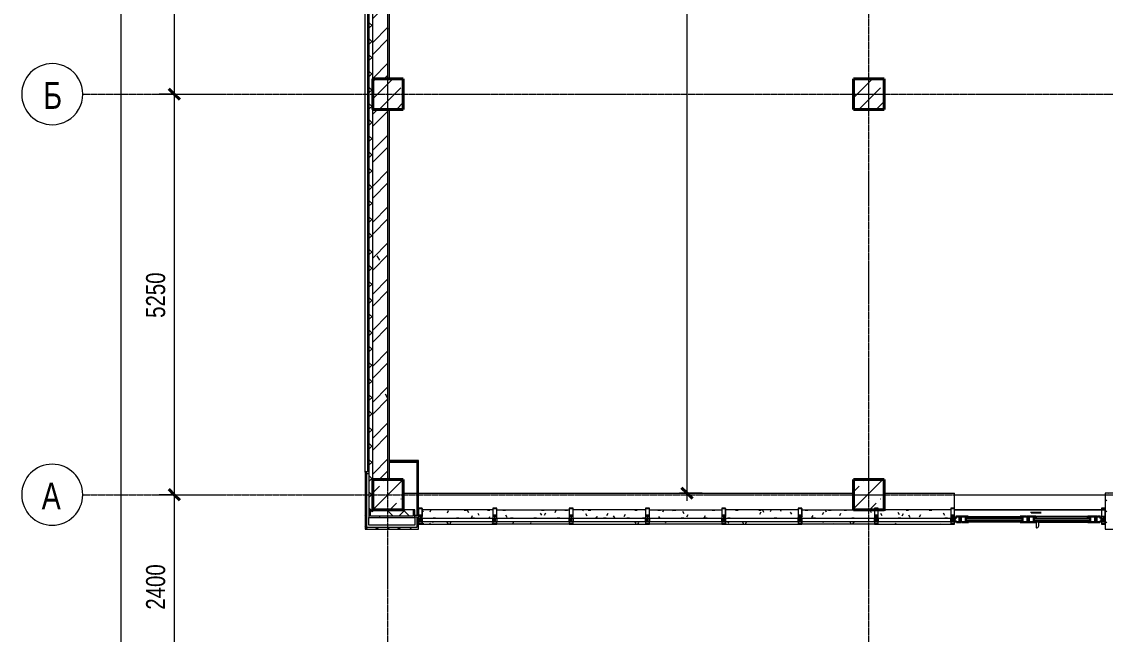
# Model space of a CAD drawing. Header units: millimetres. Extents: x -4800 to 3395395, y -34112 to 4253698.
# Drawn here: x 25902 to 40102, y -1830 to 6200 of the extents above; entities that cross this region are included whole.
import ezdxf

# ---------------------------------------------------------------- set-up
doc = ezdxf.new("R2010")
doc.units = ezdxf.units.MM
doc.linetypes.add('ADSK_Линия сетки', pattern=[25, 20, -2.5, 0, -2.5])
for name, color, linetype, lineweight in [('Витраж', 7, 'Continuous', 18), ('Двери', 7, 'Continuous', 18), ('Несущие колонны', 7, 'Continuous', 18), ('Оси', 7, 'Continuous', 9), ('Панели витража', 7, 'Continuous', 18), ('Перекрытие', 7, 'Continuous', 18), ('Размеры', 7, 'Continuous', 9), ('Размеры-100', 7, 'Continuous', 9), ('Стены внутренние', 7, 'Continuous', 18), ('Стены наружные', 7, 'Continuous', 18), ('Стены отделка', 7, 'Continuous', 40), ('Стены перегородки', 7, 'Continuous', 40), ('Стены штриховка', 7, 'Continuous', 40)]:
    doc.layers.add(name, color=color, linetype=linetype, lineweight=lineweight)
doc.styles.add('Century Gothic', font='GOTHIC.TTF', dxfattribs={"width": 0.8, "height": 350})
doc.styles.add('Century Gothic_1', font='GOTHIC.TTF', dxfattribs={"width": 0.8, "height": 250})
doc.dimstyles.new('SK_Основной_2_5', dxfattribs={"dimscale": 304.8, "dimtxt": 261.042067, "dimasz": 0.463911, "dimexe": 0.328084, "dimexo": 0.984252, "dimgap": 0.164042, "dimtad": 1, "dimdec": 3, "dimrnd": 0.001, "dimdsep": 46, "dimtxsty": 'Century Gothic_1', "dimblk1": 'OBLIQUE', "dimblk2": 'OBLIQUE', "dimsah": 1, "dimcen": 0.09, "dimdle": 0.328084, "dimazin": 2, "dimtfac": 1, "dimtdec": 4, "dimtix": 1, "dimtmove": 0, "dimatfit": 3, "dimfxl": 1, "dimtvp": 1, "dimtolj": 1, "dimtzin": 0, "dimlwd": 20, "dimlwe": 20, "dimarcsym": 2})
pattern_1 = [(45, (30702.1, 0), (0, 143.6841), [304.8, -101.6]), (135, (30773.95, 71.84), (1e-14, 143.6841), [304.8, -101.6])]
pattern_2 = [(0, (0, 0), (406.4, 101.6), [33.528, -271.272, 33.528, -271.272, -1625.6]), (0, (0, 0), (406.4, 101.6), [-609.6, 33.528, -576.072, 33.528, -271.272, -711.2]), (0, (0, 0), (406.4, 101.6), [-1524, 33.528, -169.672, 33.528, -474.472]), (120, (152.4, 50.8), (-291.1882, 301.1527), [33.528, -271.272, 33.528, -271.272, -1625.6]), (120, (152.4, 50.8), (-291.1882, 301.1527), [-609.6, 33.528, -576.072, 33.528, -271.272, -711.2]), (120, (152.4, 50.8), (-291.1882, 301.1527), [-1524, 33.528, -169.672, 33.528, -474.472]), (240, (203.2, 254), (-115.2118, -402.7527), [33.528, -271.272, 33.528, -271.272, -1625.6]), (240, (203.2, 254), (-115.2118, -402.7527), [-609.6, 33.528, -576.072, 33.528, -271.272, -711.2]), (240, (203.2, 254), (-115.2118, -402.7527), [-1524, 33.528, -169.672, 33.528, -474.472])]
pattern_3 = [(0, (30702.1, 0), (406.4, 101.6), [33.528, -271.272, 33.528, -271.272, -1625.6]), (0, (30702.1, 0), (406.4, 101.6), [-609.6, 33.528, -576.072, 33.528, -271.272, -711.2]), (0, (30702.1, 0), (406.4, 101.6), [-1524, 33.528, -169.672, 33.528, -474.472]), (120, (30854.5, 50.8), (-291.1882, 301.15272), [33.528, -271.272, 33.528, -271.272, -1625.6]), (120, (30854.5, 50.8), (-291.1882, 301.15272), [-609.6, 33.528, -576.072, 33.528, -271.272, -711.2]), (120, (30854.5, 50.8), (-291.1882, 301.15272), [-1524, 33.528, -169.672, 33.528, -474.472]), (240, (30905.3, 254), (-115.2118, -402.75272), [33.528, -271.272, 33.528, -271.272, -1625.6]), (240, (30905.3, 254), (-115.2118, -402.75272), [-609.6, 33.528, -576.072, 33.528, -271.272, -711.2]), (240, (30905.3, 254), (-115.2118, -402.75272), [-1524, 33.528, -169.672, 33.528, -474.472])]
pattern_4 = [(180, (8387.5, -350), (-406.4, -101.6), [33.528, -271.272, 33.528, -271.272, -1625.6]), (180, (8387.5, -350), (-406.4, -101.6), [-609.6, 33.528, -576.072, 33.528, -271.272, -711.2]), (180, (8387.5, -350), (-406.4, -101.6), [-1524, 33.528, -169.672, 33.528, -474.472]), (300, (8235.1, -400.8), (291.1882, -301.1527), [33.528, -271.272, 33.528, -271.272, -1625.6]), (300, (8235.1, -400.8), (291.1882, -301.1527), [-609.6, 33.528, -576.072, 33.528, -271.272, -711.2]), (300, (8235.1, -400.8), (291.1882, -301.1527), [-1524, 33.528, -169.672, 33.528, -474.472]), (60, (8184.3, -604), (115.2118, 402.7527), [33.528, -271.272, 33.528, -271.272, -1625.6]), (60, (8184.3, -604), (115.2118, 402.7527), [-609.6, 33.528, -576.072, 33.528, -271.272, -711.2]), (60, (8184.3, -604), (115.2118, 402.7527), [-1524, 33.528, -169.672, 33.528, -474.472])]
pattern_5 = [(45, (30702.1, 0), (-224.506, 224.506), []), (45, (30926.6, 0), (-224.506, 224.506), [396.875, -79.375, 3.353, -76.022])]
pattern_6 = [(45, (30702.1, 0), (-106.066, 106.066), []), (135, (30702.1, 0), (-106.066, -106.066), [])]

# ---------------------------------------------------------------- blocks, each defined once
blk = doc.blocks.new('Системная панель - Schueco_SI_38mm_TripGlz-880995-ПД_КР_О_ПЭ_01 Этаж')
at = {"layer": 'Панели витража'}
for p, q in [((475, 0), (-475, 0)), ((-475, 0), (-475, -38)), ((475, -38), (475, 0)), ((-475, -38), (475, -38))]:
    blk.add_line(p, q, dxfattribs=at)
blk = doc.blocks.new('Rectangular Mullion - Schueco_FWS-50-SI_Tran_CovCap-30mm_Tran-110mm-883279-ПД_КР_О_ПЭ_01 Этаж')
at = {"layer": 'Витраж', "lineweight": 9}
h = blk.add_hatch(dxfattribs=at)
h.set_pattern_fill('FP_10', color=256, style=0, pattern_type=2)
h.set_pattern_definition(pattern_2)
h.paths.add_polyline_path([(7375, -312), (7375, -199), (6425, -200), (6425, -312), (6645, -312)], flags=0)
h = blk.add_hatch(dxfattribs=at)
h.set_pattern_fill('FP_10', color=256, style=0, pattern_type=2)
h.set_pattern_definition(pattern_2)
h.paths.add_polyline_path([(7375, -385), (7375, -350), (6425, -350), (6425, -385), (6645, -385)], flags=0)
for p, q in [((7375, -199), (6500, -199)), ((6425, -385), (7375, -385))]:
    blk.add_line(p, q, dxfattribs=at)
blk = doc.blocks.new('Системная панель - Schueco_SI_38mm_TripGlz-880997-ПД_КР_О_ПЭ_01 Этаж')
at = {"layer": 'Панели витража'}
for p, q in [((462.5, 0), (-462.5, 0)), ((-462.5, 0), (-462.5, -38)), ((462.5, -38), (462.5, 0)), ((-462.5, -38), (462.5, -38))]:
    blk.add_line(p, q, dxfattribs=at)
blk = doc.blocks.new('Rectangular Mullion - Schueco_FWS-50-SI_Tran_CovCap-30mm_Tran-110mm-883281-ПД_КР_О_ПЭ_01 Этаж')
at = {"layer": 'Витраж', "lineweight": 9}
h = blk.add_hatch(dxfattribs=at)
h.set_pattern_fill('FP_6', color=256, style=0, pattern_type=2)
h.set_pattern_definition(pattern_2)
h.paths.add_polyline_path([(1375, -312), (1375, -199), (450, -199), (450, -312), (678, -312)], flags=0)
h = blk.add_hatch(dxfattribs=at)
h.set_pattern_fill('FP_6', color=256, style=0, pattern_type=2)
h.set_pattern_definition(pattern_2)
h.paths.add_polyline_path([(1375, -385), (1375, -350), (450, -350), (450, -385), (678, -385)], flags=0)
for p, q in [((1375, -199), (450, -199)), ((450, -385), (1375, -385))]:
    blk.add_line(p, q, dxfattribs=at)
blk = doc.blocks.new('Системная панель - Schueco_SI_38mm_TripGlz-880962-ПД_КР_О_ПЭ_01 Этаж')
at = {"layer": 'Панели витража'}
for p, q in [((475, 0), (-475, 0)), ((-475, 0), (-475, -38)), ((475, -38), (475, 0)), ((-475, -38), (475, -38))]:
    blk.add_line(p, q, dxfattribs=at)
blk = doc.blocks.new('Rectangular Mullion - Schueco_FWS-50-SI_Mull_CovCap-30mm_Mull-125mm-883291-ПД_КР_О_ПЭ_01 Этаж')
at = {"layer": 'Витраж', "lineweight": 9, "true_color": 0x646464}
blk.add_hatch(color=251, dxfattribs=at).paths.add_polyline_path([(-50, -35), (-50, 0), (-36, 0), (-36, 37), (-26, 37), (-26, -5), (-46, -5), (-46, -31), (-4, -31), (-4, -5), (-24, -5), (-24, 62.3), (-4, 62.3), (-4, 168), (-46, 168), (-46, 62.3), (-26, 62.3), (-26, 38), (-50, 38), (-50, 172), (0, 172), (0, 38), (-14, 38), (-14, 0), (0, 0), (0, -35)], flags=0)
at = {"layer": 'Витраж'}
for p, q in [((-50, 172), (0, 172)), ((-50, 38), (-50, 172)), ((-4, 168), (-46, 168)), ((-46, 168), (-46, 62.3)), ((-4, 62.3), (-4, 168)), ((0, 172), (0, 38)), ((-26, 38), (-50, 38)), ((-50, -35), (-50, 0)), ((-50, 0), (-36, 0)), ((-46, 62.3), (-26, 62.3)), ((-36, 0), (-36, 37)), ((-36, 37), (-26, 37)), ((-26, 62.3), (-26, 38)), ((-26, 37), (-26, -5)), ((-24, -5), (-24, 62.3)), ((-24, 62.3), (-4, 62.3)), ((0, 38), (-14, 38)), ((-14, 38), (-14, 0)), ((-14, 0), (0, 0)), ((0, 0), (0, -35)), ((0, -35), (-50, -35)), ((-26, -5), (-46, -5)), ((-46, -5), (-46, -31)), ((-46, -31), (-4, -31)), ((-4, -5), (-24, -5)), ((-4, -31), (-4, -5))]:
    blk.add_line(p, q, dxfattribs=at)
blk = doc.blocks.new('Rectangular Mullion - Schueco_FWS-50-SI_Tran_CovCap-30mm_Tran-110mm-883284-ПД_КР_О_ПЭ_01 Этаж')
at = {"layer": 'Витраж', "lineweight": 9}
h = blk.add_hatch(dxfattribs=at)
h.set_pattern_fill('FP_11', color=256, style=0, pattern_type=2)
h.set_pattern_definition(pattern_2)
h.paths.add_polyline_path([(2170, -312), (2375, -312), (2375, -199), (1425, -199), (1425, -312)], flags=0)
h = blk.add_hatch(dxfattribs=at)
h.set_pattern_fill('FP_11', color=256, style=0, pattern_type=2)
h.set_pattern_definition(pattern_2)
h.paths.add_polyline_path([(2375, -385), (2375, -350), (1425, -350), (1425, -385), (2170, -385)], flags=0)
for p, q in [((1425, -199), (2375, -199)), ((2375, -385), (1425, -385))]:
    blk.add_line(p, q, dxfattribs=at)
blk = doc.blocks.new('Rectangular Mullion - Schueco_FWS-50-SI_Mull_CovCap-30mm_Mull-125mm-883285-ПД_КР_О_ПЭ_01 Этаж')
at = {"layer": 'Витраж', "lineweight": 9, "true_color": 0x646464}
blk.add_hatch(color=251, dxfattribs=at).paths.add_polyline_path([(-25, -35), (-25, 0), (-11, 0), (-11, 37), (-1, 37), (-1, -5), (-21, -5), (-21, -31), (21, -31), (21, -5), (1, -5), (1, 62.3), (21, 62.3), (21, 168), (-21, 168), (-21, 62.3), (-1, 62.3), (-1, 38), (-25, 38), (-25, 172), (25, 172), (25, 38), (11, 38), (11, 0), (25, 0), (25, -35)], flags=0)
at = {"layer": 'Витраж'}
for p, q in [((-25, 172), (25, 172)), ((-25, 38), (-25, 172)), ((21, 168), (-21, 168)), ((-21, 168), (-21, 62.3)), ((21, 62.3), (21, 168)), ((25, 172), (25, 38)), ((-1, 38), (-25, 38)), ((-25, -35), (-25, 0)), ((-25, 0), (-11, 0)), ((-21, 62.3), (-1, 62.3)), ((-11, 0), (-11, 37)), ((-11, 37), (-1, 37)), ((-1, 62.3), (-1, 38)), ((-1, 37), (-1, -5)), ((1, -5), (1, 62.3)), ((1, 62.3), (21, 62.3)), ((25, 38), (11, 38)), ((11, 38), (11, 0)), ((11, 0), (25, 0)), ((25, 0), (25, -35)), ((25, -35), (-25, -35)), ((-1, -5), (-21, -5)), ((-21, -5), (-21, -31)), ((-21, -31), (21, -31)), ((21, -5), (1, -5)), ((21, -31), (21, -5))]:
    blk.add_line(p, q, dxfattribs=at)
blk = doc.blocks.new('Rectangular Mullion - Schueco_FWS-50-SI_Tran_CovCap-30mm_Tran-110mm-V1-ПД_КР_О_ПЭ_01 Этаж')
at = {"layer": 'Витраж', "lineweight": 9}
h = blk.add_hatch(dxfattribs=at)
h.set_pattern_fill('FP_6', color=256, style=0, pattern_type=2)
h.set_pattern_definition(pattern_2)
h.paths.add_polyline_path([(4375, -312), (4375, -199), (3425, -199), (3425, -312), (3662, -312)], flags=0)
h = blk.add_hatch(dxfattribs=at)
h.set_pattern_fill('FP_6', color=256, style=0, pattern_type=2)
h.set_pattern_definition(pattern_2)
h.paths.add_polyline_path([(4375, -385), (4375, -350), (3425, -350), (3425, -385), (3662, -385)], flags=0)
for p, q in [((3425, -199), (4375, -199)), ((4375, -385), (3425, -385))]:
    blk.add_line(p, q, dxfattribs=at)
blk = doc.blocks.new('Rectangular Mullion - Schueco_FWS-50-SI_Mull_CovCap-30mm_Mull-125mm-883490-ПД_КР_О_ПЭ_01 Этаж')
at = {"layer": 'Витраж', "lineweight": 9, "true_color": 0x646464}
blk.add_hatch(color=251, dxfattribs=at).paths.add_polyline_path([(-50, 172), (0, 172), (0, 38), (-14, 38), (-14, 0), (0, 0), (0, -35), (-50, -35), (-50, 0), (-36, 0), (-36, 37), (-26, 37), (-26, -5), (-46, -5), (-46, -31), (-4, -31), (-4, -5), (-24, -5), (-24, 62.3), (-4, 62.3), (-4, 168), (-46, 168), (-46, 62.3), (-26, 62.3), (-26, 38), (-50, 38)], flags=0)
at = {"layer": 'Витраж'}
for p, q in [((-50, 172), (0, 172)), ((-50, 38), (-50, 172)), ((-4, 168), (-46, 168)), ((-46, 168), (-46, 62.3)), ((-4, 62.3), (-4, 168)), ((0, 172), (0, 38)), ((-26, 38), (-50, 38)), ((-50, -35), (-50, 0)), ((-50, 0), (-36, 0)), ((-46, 62.3), (-26, 62.3)), ((-36, 0), (-36, 37)), ((-36, 37), (-26, 37)), ((-26, 62.3), (-26, 38)), ((-26, 37), (-26, -5)), ((-24, -5), (-24, 62.3)), ((-24, 62.3), (-4, 62.3)), ((0, 38), (-14, 38)), ((-14, 38), (-14, 0)), ((-14, 0), (0, 0)), ((0, 0), (0, -35)), ((0, -35), (-50, -35)), ((-26, -5), (-46, -5)), ((-46, -5), (-46, -31)), ((-46, -31), (-4, -31)), ((-4, -5), (-24, -5)), ((-4, -31), (-4, -5))]:
    blk.add_line(p, q, dxfattribs=at)
blk = doc.blocks.new('Rectangular Mullion - Schueco_FWS-50-SI_Mull_CovCap-30mm_Mull-125mm-883493-ПД_КР_О_ПЭ_01 Этаж')
at = {"layer": 'Витраж', "lineweight": 9, "true_color": 0x646464}
blk.add_hatch(color=251, dxfattribs=at).paths.add_polyline_path([(0, 172), (-50, 172), (-50, 38), (-36, 38), (-36, 0), (-50, 0), (-50, -35), (0, -35), (0, 0), (-14, 0), (-14, 37), (-24, 37), (-24, -5), (-4, -5), (-4, -31), (-46, -31), (-46, -5), (-26, -5), (-26, 62.3), (-46, 62.3), (-46, 168), (-4, 168), (-4, 62.3), (-24, 62.3), (-24, 38), (0, 38)], flags=0)
at = {"layer": 'Витраж'}
for p, q in [((-50, 172), (-50, 38)), ((0, 172), (-50, 172)), ((-46, 62.3), (-46, 168)), ((-46, 168), (-4, 168)), ((-4, 168), (-4, 62.3)), ((0, 38), (0, 172)), ((-50, 38), (-36, 38)), ((-36, 0), (-50, 0)), ((-50, 0), (-50, -35)), ((-26, 62.3), (-46, 62.3)), ((-36, 38), (-36, 0)), ((-26, -5), (-26, 62.3)), ((-4, 62.3), (-24, 62.3)), ((-24, 62.3), (-24, 38)), ((-24, 38), (0, 38)), ((-14, 37), (-24, 37)), ((-24, 37), (-24, -5)), ((-14, 0), (-14, 37)), ((0, 0), (-14, 0)), ((0, -35), (0, 0)), ((-50, -35), (0, -35)), ((-46, -31), (-46, -5)), ((-46, -5), (-26, -5)), ((-4, -31), (-46, -31)), ((-24, -5), (-4, -5)), ((-4, -5), (-4, -31))]:
    blk.add_line(p, q, dxfattribs=at)
blk = doc.blocks.new('Rectangular Mullion - Schueco_FWS-50-SI_Tran_CovCap-30mm_Tran-110mm-883283-ПД_КР_О_ПЭ_01 Этаж')
at = {"layer": 'Витраж', "lineweight": 9}
h = blk.add_hatch(dxfattribs=at)
h.set_pattern_fill('FP_10', color=256, style=0, pattern_type=2)
h.set_pattern_definition(pattern_2)
h.paths.add_polyline_path([(2916, -312), (3375, -312), (3375, -199), (2425, -199), (2425, -312), (2543, -312)], flags=0)
h = blk.add_hatch(dxfattribs=at)
h.set_pattern_fill('FP_10', color=256, style=0, pattern_type=2)
h.set_pattern_definition(pattern_2)
h.paths.add_polyline_path([(3375, -385), (3375, -350), (2425, -350), (2425, -385), (3289, -385)], flags=0)
for p, q in [((3375, -199), (2425, -199)), ((2425, -385), (3375, -385))]:
    blk.add_line(p, q, dxfattribs=at)
blk = doc.blocks.new('Rectangular Mullion - Schueco_FWS-50-SI_Tran_CovCap-30mm_Tran-110mm-V6-ПД_КР_О_ПЭ_01 Этаж')
at = {"layer": 'Витраж', "lineweight": 9}
h = blk.add_hatch(dxfattribs=at)
h.set_pattern_fill('FP_14', color=256, style=0, pattern_type=2)
h.set_pattern_definition(pattern_2)
h.paths.add_polyline_path([(5153, -312), (5375, -312), (5375, -199), (4425, -199), (4425, -312)], flags=0)
h = blk.add_hatch(dxfattribs=at)
h.set_pattern_fill('FP_6', color=256, style=0, pattern_type=2)
h.set_pattern_definition(pattern_2)
h.paths.add_polyline_path([(5375, -385), (5375, -350), (4425, -350), (4425, -385), (5153, -385)], flags=0)
for p, q in [((5375, -199), (4425, -199)), ((4425, -385), (5375, -385))]:
    blk.add_line(p, q, dxfattribs=at)
blk = doc.blocks.new('Rectangular Mullion - Schueco_FWS-50-SI_Tran_CovCap-30mm_Tran-110mm-V7-ПД_КР_О_ПЭ_01 Этаж')
at = {"layer": 'Витраж', "lineweight": 9}
h = blk.add_hatch(dxfattribs=at)
h.set_pattern_fill('FP_6', color=256, style=0, pattern_type=2)
h.set_pattern_definition(pattern_2)
h.paths.add_polyline_path([(6375, -312), (6375, -200), (5425, -199), (5425, -312), (6272, -312)], flags=0)
h = blk.add_hatch(dxfattribs=at)
h.set_pattern_fill('FP_6', color=256, style=0, pattern_type=2)
h.set_pattern_definition(pattern_2)
h.paths.add_polyline_path([(6375, -385), (6375, -350), (5425, -350), (5425, -385), (6272, -385)], flags=0)
for p, q in [((5425, -199), (6100, -199)), ((6375, -385), (5425, -385))]:
    blk.add_line(p, q, dxfattribs=at)
blk = doc.blocks.new('Schueco_FWS_ADS-75-BL-SimplySmart_out_Family-02 - FWS SI_Чёрный-930758-ПД_КР_О_ПЭ_01 Этаж')
at = {"layer": 'Двери', "lineweight": 9}
h = blk.add_hatch(dxfattribs=at)
h.set_pattern_fill('FP_15', color=256, style=0, pattern_type=2)
h.set_pattern_definition(pattern_4)
h.paths.add_polyline_path([(-495, 9), (-782, 9), (-782, -2), (-106, -2), (-106, 9), (-309, 9)], flags=0)
h = blk.add_hatch(dxfattribs=at)
h.set_pattern_fill('FP_15', color=256, style=0, pattern_type=2)
h.set_pattern_definition(pattern_4)
h.paths.add_polyline_path([(-495, -40), (-784, -40), (-784, -66), (-104, -66), (-104, -40), (-309, -40)], flags=0)
h = blk.add_hatch(dxfattribs=at)
h.set_pattern_fill('FP_15', color=256, style=0, pattern_type=2)
h.set_pattern_definition(pattern_4)
h.paths.add_polyline_path([(784, -40), (103, -40), (103, -66), (784, -66)], flags=0)
at = {"layer": 'Двери', "lineweight": 30}
for p, q in [((-939, 9), (-939, 0)), ((-876, 9), (-939, 9)), ((-897, -58), (-897, 0)), ((-897, 0), (-876, 0)), ((-869, 0), (-879, 0)), ((-879, 0), (-879, -58)), ((-876, 0), (-876, 9)), ((-782, 9), (-869, 9)), ((-869, 9), (-869, 0)), ((-782, -2), (-782, 9)), ((-19, 9), (-106, 9)), ((-106, 9), (-106, -2)), ((-19, 0), (-19, 9)), ((-9, 0), (-19, 0)), ((-13, 9), (105, 9)), ((-13, 0), (-13, 9)), ((8, 0), (-13, 0)), ((-9, -58), (-9, 0)), ((8, -58), (8, 0)), ((105, 9), (105, -2)), ((782, 9), (869, 9)), ((782, -2), (782, 9)), ((869, 9), (869, 0)), ((869, 0), (879, 0)), ((939, 9), (876, 9)), ((876, 9), (876, 0)), ((876, 0), (897, 0)), ((879, 0), (879, -58)), ((897, 0), (897, -58)), ((939, 0), (939, 9)), ((-939, 0), (-962, 0)), ((-962, 0), (-962, -38)), ((-962, -38), (-948, -38)), ((-948, -38), (-948, -66)), ((-948, -66), (-908, -66)), ((-908, -66), (-908, -58)), ((-908, -58), (-897, -58)), ((-901, -58), (-901, -66)), ((-879, -58), (-901, -58)), ((-901, -66), (-814, -66)), ((-814, -66), (-814, -2)), ((-814, -2), (-782, -2)), ((-784, -40), (-814, -40)), ((-814, -40), (-814, -66)), ((-814, -66), (-784, -66)), ((-784, -66), (-784, -40)), ((-106, -2), (-74, -2)), ((-104, -40), (-104, -66)), ((-74, -40), (-104, -40)), ((-104, -66), (-74, -66)), ((-74, -2), (-74, -66)), ((-74, -66), (-74, -40)), ((-74, -66), (13, -66)), ((13, -58), (-9, -58)), ((19, -58), (8, -58)), ((13, -66), (13, -58)), ((19, -66), (19, -58)), ((73, -66), (19, -66)), ((105, -2), (73, -2)), ((73, -2), (73, -66)), ((73, -40), (103, -40)), ((73, -66), (73, -40)), ((103, -66), (73, -66)), ((103, -40), (103, -66)), ((814, -2), (782, -2)), ((784, -40), (814, -40)), ((784, -66), (784, -40)), ((814, -66), (784, -66)), ((814, -66), (814, -2)), ((814, -40), (814, -66)), ((901, -66), (814, -66)), ((879, -58), (901, -58)), ((897, -58), (908, -58)), ((901, -58), (901, -66)), ((908, -58), (908, -66)), ((908, -66), (948, -66)), ((962, 0), (939, 0)), ((948, -66), (948, -38)), ((948, -38), (962, -38)), ((962, -38), (962, 0))]:
    blk.add_line(p, q, dxfattribs=at)
at = {"layer": 'Двери'}
for p, q in [((-139, 9), (-782, 9)), ((-139, 59), (-139, 9)), ((-139, 9), (-106, 9)), ((-106, 9), (-106, 74)), ((105, 9), (782, 9)), ((-784, -66), (-104, -66)), ((-164, -110), (-42, -110)), ((-42, -122), (-164, -122)), ((-31, -122), (-42, -122)), ((784, -66), (103, -66))]:
    blk.add_line(p, q, dxfattribs=at)
at = {"layer": 'Двери', "color": 5, "lineweight": 30, "true_color": 0x0000ff}
for p, q in [((-74, -2), (-814, -2)), ((-814, -2), (-814, -40)), ((-814, -40), (-74, -40)), ((-74, -40), (-74, -2)), ((73, -2), (814, -2)), ((73, -40), (73, -2)), ((814, -40), (73, -40)), ((814, -2), (814, -40))]:
    blk.add_line(p, q, dxfattribs=at)
at = {"layer": 'Двери', "flags": 128}
for points in [[(-172, -110), (-172, -110), (-172, -110), (-171, -110), (-171, -110), (-170, -110), (-169, -110), (-167, -110), (-166, -110), (-164, -110)], [(-164, -122), (-166, -122), (-167, -122), (-169, -122), (-170, -122), (-171, -122), (-171, -122), (-172, -122), (-172, -122), (-172, -122)]]:
    blk.add_lwpolyline(points, dxfattribs=at)
at = {"layer": 'Двери'}
for centre, radius, start, end in [((-112, 59), 27.2, 110.5428, 180), ((-117, 74), 11.6, 360, 110.5428), ((-117, 74), 11.6, 82.9071, 110.5428), ((-117, 74), 11.6, 13.8178, 41.4535)]:
    blk.add_arc(centre, radius, start, end, dxfattribs=at)
blk = doc.blocks.new('ADSK_КолоннаЖБ_Прямоугольная - 400x400 мм-1096394-ПД_КР_О_ПЭ_01 Этаж')
at = {"layer": 'Несущие колонны', "lineweight": 40}
for p, q in [((-200, 200), (200, 200)), ((-200, -200), (-200, 200)), ((200, 200), (200, -200)), ((200, -200), (-200, -200))]:
    blk.add_line(p, q, dxfattribs=at)
blk = doc.blocks.new('Ось сетки - Круг_Ø8 мм-6577-ПД_КР_О_ПЭ_01 Этаж')
at = {"layer": 'Оси', "lineweight": 20}
for start, end in [(360, 180), (180, 360)]:
    blk.add_arc((0, 0), 4, start, end, dxfattribs=at)
blk = doc.blocks.new('DIMBLOCK33-ПД_КР_О_ПЭ_01 Этаж')
at = {"layer": 'Размеры-100', "lineweight": 40, "transparency": 16777216}
for p, q in [((27902, 10500), (27831, 10571)), ((27902, 10500), (27973, 10429)), ((27902, 5250), (27831, 5321)), ((27902, 5250), (27973, 5179))]:
    blk.add_line(p, q, dxfattribs=at)
at = {"layer": 'Размеры-100', "lineweight": 20, "transparency": 16777216}
for p, q in [((27702, 10500), (28002, 10500)), ((27902, 10500), (27702, 10500)), ((27902, 10500), (27902, 5250)), ((27702, 5250), (28002, 5250)), ((27902, 5250), (27702, 5250))]:
    blk.add_line(p, q, dxfattribs=at)
at = {"layer": 'Размеры-100', "color": 0, "lineweight": 20, "transparency": 16777216, "insert": (27532, 7568), "char_height": 250, "width": 735.89, "attachment_point": 1, "rotation": 90, "line_spacing_factor": 0.984502, "style": 'Century Gothic_1'}
blk.add_mtext('5250', dxfattribs=at)
blk = doc.blocks.new('_Oblique')
at = {"color": 0, "linetype": 'ByBlock', "lineweight": -2}
blk.add_line((-0.5, -0.5), (0.5, 0.5), dxfattribs=at)
blk = doc.blocks.new('DIMBLOCK34-ПД_КР_О_ПЭ_01 Этаж')
at = {"layer": 'Размеры-100', "lineweight": 40, "transparency": 16777216}
for p, q in [((27902, 5250), (27831, 5321)), ((27902, 5250), (27973, 5179)), ((27902, 0), (27831, 71)), ((27902, 0), (27973, -71))]:
    blk.add_line(p, q, dxfattribs=at)
at = {"layer": 'Размеры-100', "lineweight": 20, "transparency": 16777216}
for p, q in [((27702, 5250), (28002, 5250)), ((27902, 5250), (27702, 5250)), ((27902, 5250), (27902, 0)), ((27702, 0), (28002, 0)), ((27902, 0), (27702, 0))]:
    blk.add_line(p, q, dxfattribs=at)
at = {"layer": 'Размеры-100', "color": 0, "lineweight": 20, "transparency": 16777216, "insert": (27532, 2318), "char_height": 250, "width": 735.89, "attachment_point": 1, "rotation": 90, "line_spacing_factor": 0.984502, "style": 'Century Gothic_1'}
blk.add_mtext('5250', dxfattribs=at)
blk = doc.blocks.new('DIMBLOCK35-ПД_КР_О_ПЭ_01 Этаж')
at = {"layer": 'Размеры-100', "lineweight": 40, "transparency": 16777216}
for p, q in [((27902, 0), (27831, 71)), ((27902, 0), (27973, -71)), ((27902, -2400), (27831, -2329)), ((27902, -2400), (27973, -2471))]:
    blk.add_line(p, q, dxfattribs=at)
at = {"layer": 'Размеры-100', "lineweight": 20, "transparency": 16777216}
for p, q in [((27702, 0), (28002, 0)), ((27902, 0), (27702, 0)), ((27902, 0), (27902, -2400)), ((27702, -2400), (28002, -2400)), ((27902, -2400), (27702, -2400))]:
    blk.add_line(p, q, dxfattribs=at)
at = {"layer": 'Размеры-100', "color": 0, "lineweight": 20, "transparency": 16777216, "insert": (27532, -1507), "char_height": 250, "width": 735.89, "attachment_point": 1, "rotation": 90, "line_spacing_factor": 0.984502, "style": 'Century Gothic_1'}
blk.add_mtext('2400', dxfattribs=at)
blk = doc.blocks.new('DIMBLOCK37-ПД_КР_О_ПЭ_01 Этаж')
at = {"layer": 'Размеры-100', "lineweight": 40, "transparency": 16777216}
for p, q in [((27202, 21000), (27131, 21071)), ((27202, 21000), (27273, 20929)), ((27202, -7500), (27131, -7429)), ((27202, -7500), (27273, -7571))]:
    blk.add_line(p, q, dxfattribs=at)
at = {"layer": 'Размеры-100', "lineweight": 20, "transparency": 16777216}
for p, q in [((27202, 21100), (27202, -7600)), ((27002, 21000), (27302, 21000)), ((27202, 21000), (27002, 21000)), ((27002, -7500), (27302, -7500)), ((27202, -7500), (27002, -7500))]:
    blk.add_line(p, q, dxfattribs=at)
at = {"layer": 'Размеры-100', "color": 0, "lineweight": 20, "transparency": 16777216, "insert": (26832, 6367), "char_height": 250, "width": 919.86, "attachment_point": 1, "rotation": 90, "line_spacing_factor": 0.984502, "style": 'Century Gothic_1'}
blk.add_mtext('28500', dxfattribs=at)
blk = doc.blocks.new('DIMBLOCK38-ПД_КР_О_ПЭ_01 Этаж')
at = {"layer": 'Размеры-100', "lineweight": 40, "transparency": 16777216}
for p, q in [((34621, 21000), (34550, 21071)), ((34621, 21000), (34691, 20929)), ((34621, 20), (34550, 91)), ((34621, 20), (34691, -51))]:
    blk.add_line(p, q, dxfattribs=at)
at = {"layer": 'Размеры-100', "lineweight": 20, "transparency": 16777216}
for p, q in [((34621, -80), (34621, 21100)), ((34821, 21000), (34521, 21000)), ((34621, 21000), (34821, 21000)), ((34821, 20), (34521, 20)), ((34621, 20), (34821, 20))]:
    blk.add_line(p, q, dxfattribs=at)
at = {"layer": 'Размеры-100', "color": 0, "lineweight": 20, "transparency": 16777216, "insert": (34250, 10127), "char_height": 250, "width": 919.86, "attachment_point": 1, "rotation": 90, "line_spacing_factor": 0.984502, "style": 'Century Gothic_1'}
blk.add_mtext('20980', dxfattribs=at)

msp = doc.modelspace()

# ---------------------------------------------------------------- hatches: boundary and pattern name
at = {"layer": 'Несущие колонны', "lineweight": 9}
h = msp.add_hatch(dxfattribs=at)
h.set_pattern_fill('FP_4', color=256, style=0, pattern_type=2)
h.set_pattern_definition(pattern_5)
h.paths.add_polyline_path([(30902.1044, 5050), (30902.1044, 5450), (30502.1044, 5450), (30502.1044, 5050), (30722.1044, 5050)], flags=0)
h = msp.add_hatch(dxfattribs=at)
h.set_pattern_fill('FP_4', color=256, style=0, pattern_type=2)
h.set_pattern_definition(pattern_5)
h.paths.add_polyline_path([(36802.1044, 5050), (37202.1044, 5050), (37202.1044, 5450), (36802.1044, 5450)], flags=0)
h = msp.add_hatch(dxfattribs=at)
h.set_pattern_fill('FP_4', color=256, style=0, pattern_type=2)
h.set_pattern_definition(pattern_5)
h.paths.add_polyline_path([(30634.2186, -200), (30902.1044, -200), (30902.1044, 200), (30502.1044, 200), (30502.1044, -200)], flags=0)
h = msp.add_hatch(dxfattribs=at)
h.set_pattern_fill('FP_4', color=256, style=0, pattern_type=2)
h.set_pattern_definition(pattern_5)
h.paths.add_polyline_path([(36974.2299, -200), (37202.1044, -200), (37202.1044, 200), (36802.1044, 200), (36802.1044, -200)], flags=0)
at = {"layer": 'Стены штриховка', "lineweight": 9}
h = msp.add_hatch(dxfattribs=at)
h.set_pattern_fill('FP_6', color=256, style=0, pattern_type=2)
h.set_pattern_definition(pattern_3)
h.paths.add_polyline_path([(30452.1044, 300), (30452.1044, 21250), (30432.1044, 21250), (30432.1044, 300)], flags=0)
h = msp.add_hatch(dxfattribs=at)
h.set_pattern_fill('FP_5', color=256, style=0, pattern_type=2)
h.set_pattern_definition(pattern_6)
h.paths.add_polyline_path([(30472.1044, -200), (30502.1044, -200), (30502.1044, 21200), (30452.1044, 21200), (30452.1044, -200)], flags=0)
h = msp.add_hatch(dxfattribs=at)
h.set_pattern_fill('FP_7', color=256, style=0, pattern_type=2)
h.set_pattern_definition([(0, (30702.1, 0), (1625.6, 406.4), [67.056, -1152.144, 67.056, -1152.144, -6502.4]), (0, (30702.1, 0), (1625.6, 406.4), [-2438.4, 67.056, -2371.344, 67.056, -1152.144, -2844.8]), (0, (30702.1, 0), (1625.6, 406.4), [-6096, 67.056, -745.744, 67.056, -1964.944]), (120, (31311.7, 203.2), (-1164.753, 1204.611), [67.056, -1152.144, 67.056, -1152.144, -6502.4]), (120, (31311.7, 203.2), (-1164.753, 1204.611), [-2438.4, 67.056, -2371.344, 67.056, -1152.144, -2844.8]), (120, (31311.7, 203.2), (-1164.753, 1204.611), [-6096, 67.056, -745.744, 67.056, -1964.944]), (240, (31514.9, 1016), (-460.847, -1611.011), [67.056, -1152.144, 67.056, -1152.144, -6502.4]), (240, (31514.9, 1016), (-460.847, -1611.011), [-2438.4, 67.056, -2371.344, 67.056, -1152.144, -2844.8]), (240, (31514.9, 1016), (-460.847, -1611.011), [-6096, 67.056, -745.744, 67.056, -1964.944])])
h.paths.add_polyline_path([(30702.1044, 200), (30702.1044, 5050), (30502.1044, 5050), (30502.1044, 200), (30634.2186, 200)], flags=0)
h.paths.add_polyline_path([(30502.1044, 5450), (30702.1044, 5450), (30702.1044, 10300), (30502.1044, 10300), (30502.1044, 6087.6665)], flags=0)
h.paths.add_polyline_path([(30702.1044, 10700), (30702.1044, 15550), (30502.1044, 15550), (30502.1044, 10700)], flags=0)
h.paths.add_polyline_path([(30702.1044, 15950), (30702.1044, 20800), (30502.1044, 20800), (30502.1044, 15950)], flags=0)
h = msp.add_hatch(dxfattribs=at)
h.set_pattern_fill('FP_3', color=256, style=0, pattern_type=2)
h.set_pattern_definition([(45, (30702.1, 0), (-235.7317, 235.7317), []), (45, (30859.26, 0), (-235.7317, 235.7317), [])])
h.paths.add_polyline_path([(30702.1044, 200), (30702.1044, 5050), (30502.1044, 5050), (30502.1044, 200), (30634.2186, 200)], flags=0)
h.paths.add_polyline_path([(30502.1044, 5450), (30702.1044, 5450), (30702.1044, 10300), (30502.1044, 10300), (30502.1044, 6087.6665)], flags=0)
h.paths.add_polyline_path([(30702.1044, 10700), (30702.1044, 15550), (30502.1044, 15550), (30502.1044, 10700)], flags=0)
h.paths.add_polyline_path([(30702.1044, 15950), (30702.1044, 20800), (30502.1044, 20800), (30502.1044, 15950)], flags=0)
h = msp.add_hatch(dxfattribs=at)
h.set_pattern_fill('FP_6', color=256, style=0, pattern_type=2)
h.set_pattern_definition(pattern_3)
h.paths.add_polyline_path([(30702.1044, 200), (30722.1044, 200), (30722.1044, 5050), (30702.1044, 5050), (30702.1044, 1664.9791)], flags=0)
h.paths.add_polyline_path([(30702.1044, 5450), (30722.1044, 5450), (30722.1044, 10300), (30702.1044, 10300), (30702.1044, 6087.6665)], flags=0)
h.paths.add_polyline_path([(30722.1044, 10700), (30722.1044, 15550), (30702.1044, 15550), (30702.1044, 10700)], flags=0)
h.paths.add_polyline_path([(30722.1044, 15950), (30722.1044, 17090), (30702.1044, 17090), (30702.1044, 15950)], flags=0)
h.paths.add_polyline_path([(30702.1044, 17210), (30722.1044, 17210), (30722.1044, 19010), (30702.1044, 19010), (30702.1044, 17312.6191)], flags=0)
h.paths.add_polyline_path([(30722.1044, 19130), (30722.1044, 20800), (30702.1044, 20800), (30702.1044, 19130)], flags=0)
at = {"layer": 'Стены штриховка', "lineweight": 18}
msp.add_hatch(color=256, dxfattribs=at).paths.add_polyline_path([(30722.1044, 427.5), (30734.6044, 427.5), (30734.6044, 437.5), (31102.1044, 437.5), (31102.1044, 450), (30722.1044, 450), (30722.1044, 437.5)], flags=0)
at = {"layer": 'Стены штриховка'}
msp.add_hatch(color=256, dxfattribs=at).paths.add_polyline_path([(31079.6044, -270), (31102.1044, -270), (31102.1044, 437.5), (31089.6044, 437.5), (31089.6044, -257.5), (31079.6044, -257.5)], flags=0)
at = {"layer": 'Стены штриховка', "lineweight": 9}
h = msp.add_hatch(dxfattribs=at)
h.set_pattern_fill('FP_9', color=256, style=0, pattern_type=2)
h.set_pattern_definition(pattern_1)
h.paths.add_polyline_path([(30422.1044, -430), (30422.1044, 280), (30452.1044, 280), (30452.1044, 300), (30402.1044, 300), (30402.1044, -430)], flags=0)
h = msp.add_hatch(dxfattribs=at)
h.set_pattern_fill('FP_6', color=256, style=0, pattern_type=2)
h.set_pattern_definition(pattern_3)
h.paths.add_polyline_path([(41202.1044, 0), (41202.1044, 20), (40102.1044, 20), (40102.1044, 0), (41076.5902, 0)], flags=0)
h = msp.add_hatch(dxfattribs=at)
h.set_pattern_fill('FP_9', color=256, style=0, pattern_type=2)
h.set_pattern_definition(pattern_1)
h.paths.add_polyline_path([(40122.1044, -450), (40122.1044, 0), (40102.1044, 0), (40102.1044, -450)], flags=0)
h = msp.add_hatch(dxfattribs=at)
h.set_pattern_fill('FP_6', color=256, style=0, pattern_type=2)
h.set_pattern_definition(pattern_3)
h.paths.add_polyline_path([(31052.1044, -300), (31052.1044, -200), (31032.1044, -200), (31032.1044, -280), (30472.1044, -280), (30472.1044, -200), (30452.1044, -200), (30452.1044, -300), (31007.1604, -300)], flags=0)
h = msp.add_hatch(dxfattribs=at)
h.set_pattern_fill('FP_5', color=256, style=0, pattern_type=2)
h.set_pattern_definition(pattern_6)
h.paths.add_polyline_path([(30702.1044, -280), (31032.1044, -280), (31032.1044, -200), (30702.1044, -200)], flags=0)
h.paths.add_polyline_path([(30502.1044, -280), (30502.1044, -200), (30472.1044, -200), (30472.1044, -280)], flags=0)
h = msp.add_hatch(dxfattribs=at)
h.set_pattern_fill('FP_9', color=256, style=0, pattern_type=2)
h.set_pattern_definition(pattern_1)
h.paths.add_polyline_path([(31082.1044, -450), (31102.1044, -450), (31102.1044, -270), (31052.1044, -270), (31052.1044, -290), (31082.1044, -290), (31082.1044, -430)], flags=0)
h = msp.add_hatch(dxfattribs=at)
h.set_pattern_fill('FP_9', color=256, style=0, pattern_type=2)
h.set_pattern_definition(pattern_1)
h.paths.add_polyline_path([(31007.1604, -450), (31082.1044, -450), (31082.1044, -430), (30402.1044, -430), (30402.1044, -450), (30634.2186, -450)], flags=0)

# ---------------------------------------------------------------- linework, layer by layer
at = {"layer": 'Несущие колонны'}
for p, q in [((30702.1044, 5450), (30502.1044, 5450)), ((30502.1044, 5450), (30502.1044, 5050)), ((30722.1044, 5450), (30702.1044, 5450)), ((30502.1044, 5050), (30702.1044, 5050)), ((30702.1044, 5050), (30722.1044, 5050)), ((30702.1044, 200), (30502.1044, 200)), ((30502.1044, 200), (30502.1044, -200)), ((30722.1044, 200), (30702.1044, 200)), ((30502.1044, -200), (30702.1044, -200)), ((30702.1044, -200), (30902.1044, -200))]:
    msp.add_line(p, q, dxfattribs=at)
at = {"layer": 'Несущие колонны', "lineweight": 40}
for p, q in [((30902.1044, 5450), (30722.1044, 5450)), ((30902.1044, 5050), (30902.1044, 5450)), ((37202.1044, 5450), (36802.1044, 5450)), ((36802.1044, 5450), (36802.1044, 5050)), ((37202.1044, 5050), (37202.1044, 5450)), ((30722.1044, 5050), (30902.1044, 5050)), ((36802.1044, 5050), (37202.1044, 5050)), ((30902.1044, 200), (30722.1044, 200)), ((30902.1044, -200), (30902.1044, 200)), ((37202.1044, 200), (36802.1044, 200)), ((36802.1044, 200), (36802.1044, -200)), ((37202.1044, -200), (37202.1044, 200)), ((36802.1044, -200), (37202.1044, -200))]:
    msp.add_line(p, q, dxfattribs=at)
at = {"layer": 'Оси', "linetype": 'ADSK_Линия сетки'}
for p, q in [((30702.1044, -10000), (30702.1044, 23000)), ((37002.1044, -10000), (37002.1044, 23000)), ((26702.1044, 5250), (50702.1044, 5250)), ((26702.1044, 0), (50702.1044, 0))]:
    msp.add_line(p, q, dxfattribs=at)
at = {"layer": 'Перекрытие'}
for p, q in [((38127.1044, -200), (40052.1044, -200)), ((40056.1044, -200), (40098.1044, -200))]:
    msp.add_line(p, q, dxfattribs=at)
at = {"layer": 'Стены внутренние'}
for p, q in [((38127.1044, 0), (40102.1044, 0)), ((40052.1044, -200), (38127.1044, -200)), ((40098.1044, -200), (40056.1044, -200))]:
    msp.add_line(p, q, dxfattribs=at)
at = {"layer": 'Стены наружные'}
for p, q in [((30402.1044, 300), (30402.1044, 21300)), ((30902.1044, 20), (31079.6044, 20)), ((31102.1044, 20), (36802.1044, 20)), ((37202.1044, 20), (38127.1044, 20)), ((38127.1044, -177.8074), (38127.1044, 20)), ((31148.1044, -270), (31106.1044, -270)), ((32123.1044, -270), (32081.1044, -270)), ((33123.1044, -270), (33081.1044, -270)), ((34123.1044, -270), (34081.1044, -270)), ((35123.1044, -270), (35081.1044, -270)), ((36123.1044, -270), (36081.1044, -270)), ((37123.1044, -270), (37081.1044, -270)), ((38123.1044, -270), (38081.1044, -270)), ((31128.1044, -300), (31126.1044, -300)), ((32103.1044, -300), (32101.1044, -300)), ((33103.1044, -300), (33101.1044, -300)), ((34103.1044, -300), (34101.1044, -300)), ((35103.1044, -300), (35101.1044, -300)), ((36103.1044, -300), (36101.1044, -300)), ((37103.1044, -300), (37101.1044, -300)), ((38103.1044, -300), (38101.1044, -300)), ((38141.1044, -300), (38127.1044, -300)), ((38210.1044, -300), (38192.6044, -300)), ((39099.1043, -300), (39081.1044, -300)), ((39986.6043, -300), (39969.1043, -300)), ((40052.1044, -300), (40038.1044, -300)), ((40078.1044, -300), (40076.1044, -300))]:
    msp.add_line(p, q, dxfattribs=at)
at = {"layer": 'Стены отделка', "color": 8, "lineweight": 18, "true_color": 0x808080}
for p, q in [((30432.1044, 21250), (30432.1044, 300)), ((31102.1044, 450), (30722.1044, 450)), ((30722.1044, 450), (30722.1044, 427.5)), ((31102.1044, -450), (31102.1044, 450)), ((30432.1044, 300), (30402.1044, 300)), ((30402.1044, 300), (30402.1044, -450)), ((40102.1044, 0), (40122.1044, 0)), ((40102.1044, 0), (40102.1044, -450)), ((30452.1044, -200), (30452.1044, -300)), ((31052.1044, -300), (31052.1044, -200)), ((31052.1044, -270), (31102.1044, -270)), ((30452.1044, -300), (31052.1044, -300)), ((30402.1044, -450), (31102.1044, -450)), ((40102.1044, -450), (40802.1044, -450))]:
    msp.add_line(p, q, dxfattribs=at)
at = {"layer": 'Стены отделка', "color": 8, "lineweight": 9, "true_color": 0x808080}
for p, q in [((30722.1044, 5450), (30722.1044, 10300)), ((30722.1044, 200), (30722.1044, 5050)), ((41302.1044, 20), (40102.1044, 20)), ((40102.1044, 20), (40102.1044, 0))]:
    msp.add_line(p, q, dxfattribs=at)
at = {"layer": 'Стены отделка', "lineweight": 18}
for p, q in [((30722.1044, 427.5), (31079.6044, 427.5)), ((31079.6044, 427.5), (31079.6044, -270)), ((31052.1044, -200), (30902.1044, -200)), ((30452.1044, -400), (30452.1044, -300)), ((31052.1044, -400), (30452.1044, -400)), ((31052.1044, -300), (31052.1044, -400))]:
    msp.add_line(p, q, dxfattribs=at)
at = {"layer": 'Стены перегородки', "lineweight": 18}
for p, q in [((30702.1044, 5450), (30702.1044, 10300)), ((30702.1044, 200), (30702.1044, 5050))]:
    msp.add_line(p, q, dxfattribs=at)
at = {"layer": 'Стены штриховка', "lineweight": 18}
for p, q in [((30452.1044, 21250), (30452.1044, -200)), ((30502.1044, -200), (30502.1044, 20980)), ((30502.1044, 5450), (30722.1044, 5450)), ((30722.1044, 5050), (30502.1044, 5050)), ((30734.6044, 437.5), (30734.6044, 427.5)), ((30734.6044, 437.5), (31089.6044, 437.5)), ((31089.6044, -257.5), (31089.6044, 437.5)), ((30452.1044, 300), (30432.1044, 300)), ((30422.1044, 280), (30422.1044, -430)), ((30422.1044, 280), (30452.1044, 280)), ((30502.1044, 200), (30722.1044, 200)), ((30452.1044, -200), (30502.1044, -200)), ((30472.1044, -280), (30472.1044, -200)), ((31032.1044, -280), (30472.1044, -280)), ((30902.1044, -200), (30702.1044, -200)), ((31032.1044, -200), (31032.1044, -280)), ((31079.6044, -257.5), (31089.6044, -257.5)), ((31052.1044, -290), (31082.1044, -290)), ((31082.1044, -290), (31082.1044, -430)), ((31082.1044, -430), (30422.1044, -430))]:
    msp.add_line(p, q, dxfattribs=at)

# ---------------------------------------------------------------- block references
at = {"layer": 'Витраж', "lineweight": 9, "extrusion": (0, 0, -1)}
for name, p in [('Rectangular Mullion - Schueco_FWS-50-SI_Mull_CovCap-30mm_Mull-125mm-883291-ПД_КР_О_ПЭ_01 Этаж', (-31102.1044, -350)), ('Rectangular Mullion - Schueco_FWS-50-SI_Mull_CovCap-30mm_Mull-125mm-883285-ПД_КР_О_ПЭ_01 Этаж', (-32102.1044, -350)), ('Rectangular Mullion - Schueco_FWS-50-SI_Mull_CovCap-30mm_Mull-125mm-883285-ПД_КР_О_ПЭ_01 Этаж', (-33102.1044, -350)), ('Rectangular Mullion - Schueco_FWS-50-SI_Mull_CovCap-30mm_Mull-125mm-883285-ПД_КР_О_ПЭ_01 Этаж', (-34102.1044, -350)), ('Rectangular Mullion - Schueco_FWS-50-SI_Mull_CovCap-30mm_Mull-125mm-883285-ПД_КР_О_ПЭ_01 Этаж', (-35102.1044, -350)), ('Rectangular Mullion - Schueco_FWS-50-SI_Mull_CovCap-30mm_Mull-125mm-883285-ПД_КР_О_ПЭ_01 Этаж', (-36102.1044, -350)), ('Rectangular Mullion - Schueco_FWS-50-SI_Mull_CovCap-30mm_Mull-125mm-883285-ПД_КР_О_ПЭ_01 Этаж', (-37102.1044, -350)), ('Rectangular Mullion - Schueco_FWS-50-SI_Mull_CovCap-30mm_Mull-125mm-883490-ПД_КР_О_ПЭ_01 Этаж', (-38077.1044, -350))]:
    msp.add_blockref(name, p, dxfattribs=at)
at = {"layer": 'Витраж', "lineweight": 9}
for name, p in [('Rectangular Mullion - Schueco_FWS-50-SI_Tran_CovCap-30mm_Tran-110mm-883281-ПД_КР_О_ПЭ_01 Этаж', (30702.1044, 0)), ('Rectangular Mullion - Schueco_FWS-50-SI_Tran_CovCap-30mm_Tran-110mm-883284-ПД_КР_О_ПЭ_01 Этаж', (30702.1044, 0)), ('Rectangular Mullion - Schueco_FWS-50-SI_Tran_CovCap-30mm_Tran-110mm-883283-ПД_КР_О_ПЭ_01 Этаж', (30702.1044, 0)), ('Rectangular Mullion - Schueco_FWS-50-SI_Tran_CovCap-30mm_Tran-110mm-V1-ПД_КР_О_ПЭ_01 Этаж', (30702.1044, 0)), ('Rectangular Mullion - Schueco_FWS-50-SI_Tran_CovCap-30mm_Tran-110mm-V6-ПД_КР_О_ПЭ_01 Этаж', (30702.1044, 0)), ('Rectangular Mullion - Schueco_FWS-50-SI_Tran_CovCap-30mm_Tran-110mm-V7-ПД_КР_О_ПЭ_01 Этаж', (30702.1044, 0)), ('Rectangular Mullion - Schueco_FWS-50-SI_Tran_CovCap-30mm_Tran-110mm-883279-ПД_КР_О_ПЭ_01 Этаж', (30702.1044, 0)), ('Rectangular Mullion - Schueco_FWS-50-SI_Mull_CovCap-30mm_Mull-125mm-883493-ПД_КР_О_ПЭ_01 Этаж', (40102.1044, -350))]:
    msp.add_blockref(name, p, dxfattribs=at)
at = {"layer": 'Двери', "rotation": 180}
msp.add_blockref('Schueco_FWS_ADS-75-BL-SimplySmart_out_Family-02 - FWS SI_Чёрный-930758-ПД_КР_О_ПЭ_01 Этаж', (39089.6044, -350), dxfattribs=at)
at = {"layer": 'Несущие колонны', "lineweight": 40}
for p in [(30702.1044, 5250), (37002.1044, 5250), (30702.1044, 0), (37002.1044, 0)]:
    msp.add_blockref('ADSK_КолоннаЖБ_Прямоугольная - 400x400 мм-1096394-ПД_КР_О_ПЭ_01 Этаж', p, dxfattribs=at)
at = {"layer": 'Оси', "lineweight": 20, "xscale": 99.99999999999993, "yscale": 99.99999999999993, "zscale": 99.99999999999993}
for p, rotation in [((26302.1044, 5250), 269.9999999999995), ((26302.1044, 0), 269.9999999999994)]:
    msp.add_blockref('Ось сетки - Круг_Ø8 мм-6577-ПД_КР_О_ПЭ_01 Этаж', p, dxfattribs=dict(at, rotation=rotation))
at = {"layer": 'Панели витража', "lineweight": 9, "rotation": 180}
for name, p in [('Системная панель - Schueco_SI_38mm_TripGlz-880997-ПД_КР_О_ПЭ_01 Этаж', (31614.6044, -350)), ('Системная панель - Schueco_SI_38mm_TripGlz-880962-ПД_КР_О_ПЭ_01 Этаж', (32602.1044, -350)), ('Системная панель - Schueco_SI_38mm_TripGlz-880995-ПД_КР_О_ПЭ_01 Этаж', (33602.1044, -350)), ('Системная панель - Schueco_SI_38mm_TripGlz-880962-ПД_КР_О_ПЭ_01 Этаж', (34602.1044, -350)), ('Системная панель - Schueco_SI_38mm_TripGlz-880995-ПД_КР_О_ПЭ_01 Этаж', (35602.1044, -350)), ('Системная панель - Schueco_SI_38mm_TripGlz-880962-ПД_КР_О_ПЭ_01 Этаж', (36602.1044, -350)), ('Системная панель - Schueco_SI_38mm_TripGlz-880995-ПД_КР_О_ПЭ_01 Этаж', (37602.1044, -350))]:
    msp.add_blockref(name, p, dxfattribs=at)

# ---------------------------------------------------------------- texts
at = {"layer": 'Оси', "char_height": 350, "attachment_point": 1, "style": 'Century Gothic'}
for s, insert, width in [('\\fCentury Gothic|b0|i0|c204|p34|;\\W.8;Б', (26185.7533, 5407.6923), 275.7805), ('\\fCentury Gothic|b0|i0|c204|p34|;\\W.8;А', (26164.5533, 157.6923), 327.0885)]:
    msp.add_mtext(s, dxfattribs=dict(at, insert=insert, width=width))

# ---------------------------------------------------------------- dimensions: what is measured, and where the dimension line sits
at = {"layer": 'Размеры', "lineweight": 20}
for base, p1, p2, override, picture, middle in [((27202.1044, -7500), (27302.0893, 21000), (27302.0893, -7500), {"dimpost": '<>', "dimfxl": 28500}, 'DIMBLOCK37-ПД_КР_О_ПЭ_01 Этаж', (27020.8161, 6750)), ((34620.5411, 21000), (34520.5562, 20), (34520.5562, 21000), {"dimpost": '<>', "dimfxl": 20980}, 'DIMBLOCK38-ПД_КР_О_ПЭ_01 Этаж', (34439.2528, 10510)), ((27902.1044, 5250), (28002.0893, 10500), (28002.0893, 5250), {"dimpost": '<>', "dimfxl": 5250}, 'DIMBLOCK33-ПД_КР_О_ПЭ_01 Этаж', (27720.8161, 7875)), ((27902.1044, 0), (28002.0893, 5250), (28002.0893, 0), {"dimpost": '<>', "dimfxl": 5250}, 'DIMBLOCK34-ПД_КР_О_ПЭ_01 Этаж', (27720.8161, 2625)), ((27902.1044, -2400), (28002.0893, 0), (28002.0893, -2400), {"dimpost": '<>', "dimfxl": 2400}, 'DIMBLOCK35-ПД_КР_О_ПЭ_01 Этаж', (27720.8161, -1200))]:
    dim = msp.add_linear_dim(base=base, p1=p1, p2=p2, angle=90, dimstyle='SK_Основной_2_5', override=override, dxfattribs=at)
    dim.commit()
    dim.dimension.update_dxf_attribs({"geometry": picture, "text_midpoint": middle})

doc.saveas('drawing.dxf')
